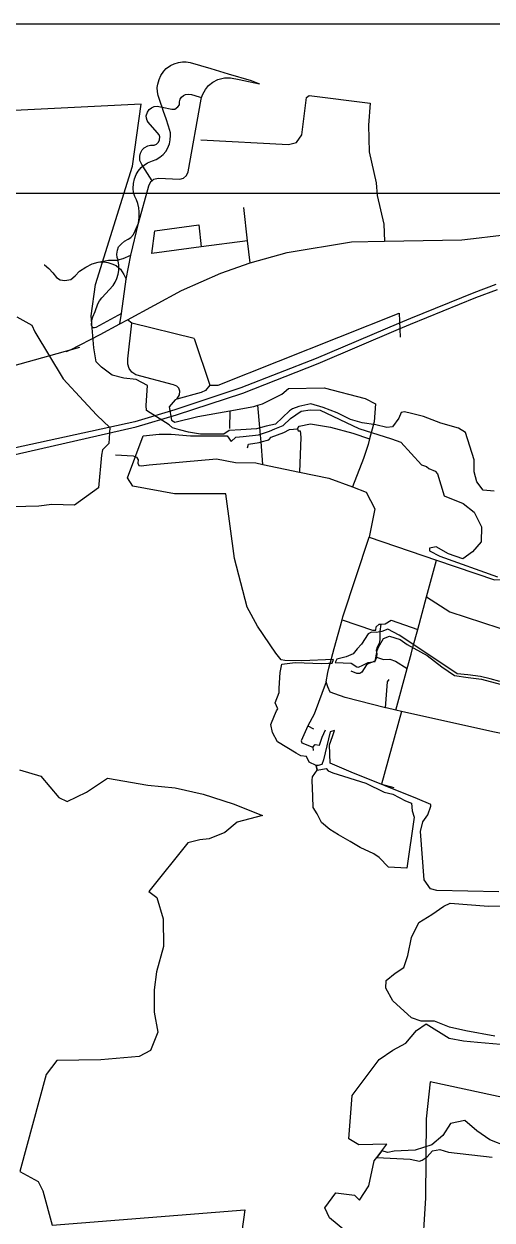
# Model space of a CAD drawing. Header units: metres. Extents: x 5935 to 17898, y -921 to 5308.
# Drawn here: x 8613 to 10237, y 1158 to 5308 of the extents above; entities that cross this region are included whole.
import ezdxf

# ---------------------------------------------------------------- set-up
doc = ezdxf.new("R2010")
doc.units = ezdxf.units.M
doc.header["$MEASUREMENT"] = 0
doc.header["$XCLIPFRAME"] = 0
for name, color, linetype in [('图框', 6, 'Continuous'), ('底图', 73, 'Continuous'), ('水网', 141, 'Continuous'), ('路网', 2, 'Continuous')]:
    doc.layers.add(name, color=color, linetype=linetype)
picture_1 = doc.add_image_def('image1.jpg', size_in_pixel=(8192, 4266))

msp = doc.modelspace()

# ---------------------------------------------------------------- linework, layer by layer
at = {"layer": '图框'}
msp.add_lwpolyline([(8125.849015533182, 4720.05688361169), (8125.849015533182, 293.2143694182319), (15377.30044439563, 293.2143694182319), (15377.30044439563, 4720.056883611689), (8125.849015533182, 4720.05688361169)], dxfattribs=at)
at = {"layer": '水网'}
for points in [[(10244.30569413406, 3687.551069110612), (10205.70279024876, 3691.139159437649), (10184.15698531952, 3719.84386523388), (10174.28184843651, 3753.930723340733), (10174.28184843651, 3796.090759453317), (10144.53881131186, 3890.511265076335), (10120.2997909277, 3905.760640556209), (10059.2533571765, 3922.804061199599), (9999.104648361968, 3946.126631505272), (9956.910804085097, 3956.890902486384), (9932.671783700938, 3962.27303797694), (9921.89888123632, 3960.478992813423), (9912.921469289962, 3939.847481842991), (9891.586286474265, 3910.760859606051), (9871.916936797013, 3907.953203566542), (9833.140194474892, 3917.499230736858), (9786.495728539854, 3923.676080751802), (9745.47107679831, 3936.029763961628), (9699.950606217924, 3958.491012277695), (9650.496192541188, 3977.021545502461), (9607.785629057556, 3989.936766648212), (9566.760977316011, 3980.952260593762), (9544.281720542012, 3973.090830411165), (9534.16604686472, 3966.352442460289), (9486.116200609367, 3919.682811831428), (9452.959272480748, 3912.944440700621), (9419.802384997074, 3902.836875594376), (9365.852152481497, 3900.02921955487), (9324.827500739955, 3897.221563515361), (9306.844062804794, 3884.867880305536), (9225.91875467637, 3885.429418241466), (9184.3321052575, 3892.167789372272), (9152.861129515915, 3899.467698439008), (9128.133963322494, 3906.767590685677), (9116.332337258167, 3917.436693727849), (9038.11861610055, 3966.93409719632), (9037.55661842322, 3984.34155454923), (9041.663993506929, 4054.204005487131), (9002.817423166462, 4074.06307170184), (8959.45377668006, 4079.479183727683), (8918.800375881223, 4089.408725245075), (8882.664010583376, 4117.391967908587), (8863.69241270526, 4135.44566905471), (8855.561756932464, 4184.190660467231), (8846.815248928022, 4295.703549948603), (8861.306229177335, 4404.298780152456), (8989.55509900943, 4814.933113593839), (9019.976053199254, 5030.604099611309), (7978.420315447653, 4978.495683506322)], [(8587.886982099111, 4291.998257394889), (8640.482924992324, 4263.003052221951), (8650.45800779915, 4239.444462736499), (8748.853164316864, 4077.048986811141), (8819.924796094105, 4000.237190642383), (8866.338927116481, 3950.961694317501), (8911.302602572705, 3907.483318175555), (8906.951276519201, 3852.410701667732), (8885.194686896637, 3830.671522006794), (8882.293775764341, 3811.830894027293), (8872.154365438208, 3698.333505764056), (8788.028755500462, 3638.913053324048), (8709.704927182356, 3640.362337574798), (8664.74121108119, 3634.565217391859), (8574.813860168735, 3633.115933141109)], [(10260.49965700306, 2296.65862278321), (10045.58868869258, 2301.523692594916), (10023.46544100629, 2307.050076979844), (10001.34219331999, 2338.826766168079), (9988.897848714292, 2505.999780276607), (9997.194051354792, 2539.158069766088), (10013.78649728075, 2564.026791088219), (10024.84814144637, 2594.421879975207), (10024.84814144637, 2599.948264360131), (9977.836245193615, 2619.290584477267), (9748.307484400273, 2711.857468259545), (9675.024198496028, 2743.634157447779), (9673.00613624991, 2806.744242959148), (9683.194605026652, 2835.249092719593), (9690.32653317037, 2856.627717424875), (9674.704241475996, 2852.216267999391), (9651.610351818757, 2754.485354535011), (9646.17652890113, 2738.875558660018), (9633.271108020625, 2734.803437265668), (9626.139179876907, 2735.482126968071), (9630.214567387604, 2718.854296539472), (9661.459232066238, 2724.283797338629), (9668.591160209957, 2717.157589103534), (9684.553081078533, 2709.692036017239), (9799.419561581188, 2673.856513287566), (9862.431300437744, 2642.375890918205), (9892.850791409493, 2635.862656383846), (9936.307149019205, 2611.980802031218), (9956.948929045055, 2603.839267273305), (9959.206186802205, 2577.543750129966), (9967.027168726481, 2556.138196497459), (9940.732977259917, 2379.396078086726), (9877.86081315015, 2382.013667369427), (9845.551494738973, 2416.042126203747), (9826.340579414986, 2429.129988516919), (9779.186425848957, 2450.070585038064), (9745.13067537012, 2471.011181559208), (9704.089115330771, 2494.569350542986), (9673.526269632192, 2512.892374601497), (9644.709856001264, 2537.323067739488), (9629.86506149136, 2566.988905802749), (9615.893442370336, 2589.674550632319), (9615.020226336512, 2627.193122903549), (9612.400537590078, 2684.779750721647), (9614.147010302686, 2696.122564726398), (9630.214567387604, 2718.854296539472), (9626.139179876907, 2735.482126968071), (9601.952997923398, 2746.211815891484), (9593.1737707369, 2766.497523104996), (9573.420529889769, 2769.238840800355), (9557.508155211155, 2777.462760246311), (9492.73027148782, 2817.689481040832), (9475.720523894608, 2850.036942381766), (9469.13612382721, 2876.901785152039), (9482.30496460695, 2908.152729506865), (9488.889364674342, 2924.60060203891), (9493.827685047369, 2932.276271401845), (9485.04845786087, 2952.013711712267), (9498.665368532484, 2988.551842279581), (9498.665368532484, 3003.980671054002), (9501.472836932435, 3057.280250661957), (9507.087814377284, 3086.735282825832), (9554.114261520934, 3092.62457697579), (9585.469074004995, 3090.975655350124), (9645.428336723196, 3088.77707075581), (9669.081988585702, 3089.876363052967), (9681.733906933947, 3089.876363052967), (9687.2347533686, 3102.518174010054), (9577.217824675485, 3098.670667790079), (9517.808650665243, 3099.769960087235), (9505.706780380013, 3101.968527861477), (9486.453797536244, 3125.05358200141), (9422.726992133274, 3218.76212782955), (9387.388405848267, 3284.968922231377), (9343.901117434156, 3453.579278343104), (9312.823747355931, 3678.003830895477), (9134.835258256457, 3678.003830895477), (8990.7493288319, 3704.821846599293), (8972.385454196092, 3733.051351863372), (9026.504485175112, 3879.03160300668), (9082.354828301632, 3884.346424589209), (9124.020938591206, 3884.346424589209), (9190.509446184198, 3879.03160300668), (9318.16737913695, 3879.03160300668), (9331.465105042513, 3859.543940690821), (9348.308858673608, 3874.602593431277), (9374.017722263465, 3876.374200625452), (9427.208544595842, 3882.574817395033), (9464.442079583556, 3894.97606775426), (9483.058887722362, 3903.834086905068), (9512.313819682686, 3915.349525257172), (9538.022723917498, 3939.266213968505), (9574.369751973833, 3964.954493053943), (9606.284245373256, 3969.383502629347), (9640.858259566823, 3967.611895435172), (9774.10365333554, 3904.648228606811), (9888.463860382724, 3868.330306356324), (9920.37835378215, 3856.814868004216), (9992.185943608372, 3778.864201920713), (10009.91620417085, 3772.663585151132), (10017.89484784318, 3765.57715637443), (10039.17113613118, 3756.719137223621), (10047.14977980351, 3746.975306065694), (10071.2264236258, 3670.883341483153), (10136.45217401628, 3643.963867135348), (10174.73686861425, 3614.21074974456), (10200.25998479792, 3563.205410451798), (10198.84200454414, 3510.783266457611), (10169.06502888904, 3476.779718142481), (10135.03423440745, 3452.69387001759), (10085.40594164894, 3469.695644175157), (10042.86738757953, 3493.781492300046), (10020.18019125846, 3489.531044555637), (10020.18019125846, 3479.613344365398), (10055.62896599383, 3461.194748686341), (10255.56007663669, 3390.354009013098)], [(10263.60598769572, 3026.759011272663), (10230.15068501375, 3036.310000362739), (10196.16435610379, 3043.738566121758), (10153.15037809342, 3050.105886575117), (10115.44674365275, 3053.28955521183), (10013.85018791215, 3121.824936505609), (9914.546332322188, 3187.090109918094), (9875.249619197568, 3208.314561889494), (9854.539189856832, 3200.355390297709), (9835.421879844975, 3196.110493175404), (9818.95974161798, 3198.232950146592), (9806.74589450473, 3191.865612873165), (9783.911319607116, 3155.784046203795), (9768.51123383608, 3140.396325673059), (9755.235334266861, 3122.355559158439), (9730.276613812382, 3112.273947415537), (9697.883363586368, 3104.314775823756), (9692.041953143727, 3092.110723929734), (9747.800804495335, 3090.518889611374), (9767.980207608101, 3077.784215064521), (9773.821618050733, 3076.722986578929), (9788.690636948842, 3083.090323852355), (9806.74589450473, 3092.110723929734), (9831.704614959217, 3096.355604231971), (9838.07705162983, 3134.559611052462), (9842.856368971563, 3146.233057113724), (9860.380600299464, 3175.416663856837), (9880.560003412227, 3183.906441281382), (9918.263597207948, 3172.763601052886), (9942.160224561527, 3155.253440371029), (10012.25706858326, 3116.518827717776), (10062.17455013718, 3077.784215064521), (10106.7816068315, 3047.539379835815), (10153.51284972764, 3040.110830896864), (10199.71302575085, 3034.80472210903), (10346.47160428732, 2995.89487799804)], [(8597.504917759728, 2719.770115546076), (8671.757301126952, 2697.948685757636), (8734.362224712491, 2623.755824476934), (8763.480792876817, 2610.66296660387), (8830.45350371925, 2642.667719080206), (8903.249944452527, 2690.674864614778), (9043.019096028238, 2667.398684053818), (9137.654432401043, 2657.215344545856), (9235.20165404175, 2635.393914757415), (9338.572605573292, 2601.934394688493), (9440.487614470894, 2561.201053476712), (9353.131869332983, 2537.924872915754), (9309.454037408974, 2503.010585254247), (9255.58464769228, 2481.189155465805), (9223.554234905012, 2476.824869508118), (9181.332304970005, 2466.641530000155), (9046.355436474, 2297.952186853918), (9074.087808732818, 2277.534189813656), (9095.981778275063, 2203.154323028337), (9097.441378954212, 2106.898041655639), (9072.628208053678, 2019.392332845919), (9065.330204657945, 1956.679907357951), (9065.330204657945, 1879.383205478394), (9077.006969446165, 1809.378624974566), (9052.244686018841, 1746.376810234311), (9012.55676528272, 1725.382406318915), (8879.485535110402, 1713.718833636971), (8727.737667437805, 1711.386125828607), (8690.384351792312, 1662.399177752662), (8599.335606801793, 1326.488664646147), (8662.369334574487, 1291.497980240447), (8678.711407629078, 1258.840020463174), (8711.395594383215, 1139.871703575825), (9379.086269045552, 1193.524084088561), (9287.35155929042, 533.8037840981304)], [(10246.97744905715, 1795.344028371693), (10145.57822453253, 1814.713647457529), (10088.9139257044, 1826.633406579554), (10036.72317228435, 1847.492997658153), (9990.497064785175, 1847.492997658153), (9957.691430930452, 1859.412756780178), (9892.080163221002, 1919.011552390317), (9868.221498247596, 1962.220689720207), (9869.712680050294, 1989.040151949784), (9901.027132102321, 2014.369642186599), (9930.850442996607, 2033.739261272434), (9944.27091664106, 2075.458426609564), (9957.691430930452, 2138.037166205222), (9983.041237061607, 2190.186118671618), (10027.77616275809, 2218.495552893955), (10069.52880613908, 2246.804987116297), (10091.89628930979, 2257.234774245562), (10224.60996588643, 2246.804987116297), (10363.2883290289, 2248.294959109057)], [(9759.309705653894, 1093.683412803561), (9672.867658916675, 1165.416759790982), (9656.751327895776, 1200.551457610114), (9694.844422215245, 1251.789552989665), (9759.309705653894, 1244.469829884032), (9776.891165066681, 1226.902480974464), (9809.123786463537, 1276.676641824926), (9828.170333623271, 1363.049435023609), (9836.961063329669, 1374.760995356633), (9871.295719432417, 1420.810133714824), (9774.85225196294, 1418.459748016072), (9739.568048616555, 1439.613286585105), (9751.3294361837, 1590.038543187513), (9845.420618010756, 1714.609473003313), (9892.46620892429, 1747.514990526308), (9937.15955484035, 1771.018931614164), (9974.796003184201, 1815.676428091121), (10007.72792088816, 1839.180385999045), (10087.73144227151, 1788.572067567138), (10137.79695272113, 1779.744055415811), (10186.38993739857, 1775.330049340149), (10265.90571942213, 1767.973372547376)], [(10288.02811356454, 1413.073424328837), (10229.12752977173, 1436.614773245643), (10183.47959663865, 1467.51281577529), (10142.24915953222, 1502.824830740463), (10092.18368972755, 1492.525500050649), (10065.67842905303, 1451.328126831189), (10027.39304349097, 1418.958765763056), (9969.964985470335, 1399.831422921916), (9897.811751017798, 1396.888752204804), (9875.724027014872, 1392.474746129142), (9854.12839138104, 1397.785564535728), (9836.961063329669, 1374.760995356633), (9953.203903660728, 1368.899656157986), (9984.630048026154, 1362.402905289264), (9994.021753913714, 1365.651280723623), (10011.36031912532, 1377.561973829552), (10029.78251925956, 1397.774076429983), (10055.79036707698, 1402.105243675802), (10085.771583589, 1393.803851001363), (10237.6291519726, 1376.475885284972)]]:
    msp.add_lwpolyline(points, dxfattribs=at)
at = {"layer": '路网'}
for p, q in [((9189.698929565984, 5174.70122161546), (9261.867319735724, 5153.285323844209)), ((9261.867319735724, 5153.285323844209), (9321.768377025635, 5135.508014689118)), ((9076.05280639513, 5072.378117420163), (9075.162309515315, 5087.920136817183)), ((9194.096051984494, 5063.047702902379), (9220.768210615057, 5055.380659344058)), ((9220.768210615057, 5055.380659344058), (9229.21726906395, 5052.950649865355)), ((9105.853066825335, 4978.645624637056), (9096.980934754973, 5004.973340860487)), ((9114.079576124464, 4954.241224215284), (9105.853066825335, 4978.645624637056)), ((9120.669653515355, 4905.965356815524), (9121.593587835345, 4920.987349474255)), ((9015.572901095287, 4834.558990104042), (9014.582192025173, 4849.113086317118)), ((9057.54038233592, 4764.465534998953), (9041.599436965796, 4789.753171066206)), ((10191.61884651428, 4566.272374367725), (10230.29123901485, 4570.794354028918)), ((9954.185547604253, 4286.569614998914), (9911.806205305296, 4269.131509090226)), ((9912.396165744427, 4249.575239485514), (9954.307984675306, 4266.688565902795)), ((8309.839047851452, 4048.34618168248), (8807.371279161698, 4186.558219454362)), ((9431.017277645906, 3907.795247817329), (9424.783399025937, 3985.069474004127)), ((9326.96699671543, 3965.942633572419), (9326.488260784214, 3905.131635317032)), ((9433.455206825423, 3881.521868507763), (9431.017277645906, 3907.795247817329)), ((8930.290330014219, 3813.335396805231), (8992.496467785004, 3809.172906220343)), ((9850.435703015912, 3226.043803102256), (9847.240826445655, 3200.655368859332)), ((9847.240826445655, 3200.655368859332), (9847.641575085956, 3171.421137769159)), ((9956.077966115465, 3121.73591010404), (9962.47883167586, 3146.16275138586)), ((9670.944168045213, 3072.908546211116), (9680.272811164174, 3106.820098070812)), ((9615.017259684417, 2799.190262447961), (9615.852194366073, 2787.639749597676))]:
    msp.add_line(p, q, dxfattribs=at)
for points in [[(9075.162309515315, 5087.920136817183), (9077.032403015555, 5099.745683287654), (9081.718949466038, 5116.015469707466), (9087.886053335878, 5129.335309794091), (9097.748994574908, 5144.370663039304), (9106.62112664527, 5153.986997210804), (9121.41548845454, 5163.850280407269), (9134.473306254507, 5170.256855016027), (9148.777819695908, 5174.70122161546), (9162.826346565998, 5176.910374753095), (9176.140150944728, 5176.910374753095), (9189.698929565984, 5174.70122161546)], [(8946.187526415128, 4267.46825094932), (8951.13005941457, 4303.566016145434), (8967.404978665549, 4422.307523185771), (8983.390473905043, 4505.562313481152), (9010.507931035969, 4616.872830976183), (9046.631069715158, 4746.168974757113), (9053.610783274313, 4761.346786612096), (9057.54038233592, 4764.465534998953), (9063.930135465254, 4769.54643087267), (9078.190199135828, 4772.886054381181), (9154.076651564825, 4769.234520820353), (9166.822720385182, 4773.795724177651), (9176.841536124262, 4782.294198290363), (9183.20896424449, 4795.041978850878), (9227.224738494519, 5047.27186461297), (9229.21726906395, 5052.950649865355), (9233.29163017592, 5064.568139969289), (9242.709272925767, 5080.954863923984), (9253.028524984635, 5094.313699827914), (9268.201410545993, 5105.853278383996), (9285.199839734501, 5115.261675686028), (9308.265260725308, 5121.629308295354), (9329.81678696631, 5121.018559555906), (9359.86182141586, 5115.261675686028), (9429.982018704552, 5100.382375479128)], [(9321.768377025635, 5135.508014689118), (9400.738381394209, 5112.077977483079), (9429.982018704552, 5100.382375479128)], [(9087.841603574368, 5032.106673907406), (9078.512960455404, 5059.812012437649), (9076.05280639513, 5072.378117420163)], [(9166.199322515193, 5060.149874245201), (9173.60210969581, 5063.840410379146), (9182.964090115416, 5065.074991322973), (9194.096051984494, 5063.047702902379)], [(9037.424963775116, 4989.262437367266), (9041.454775025162, 5002.205364188096), (9047.120918084893, 5011.080889130862), (9055.503201774349, 5017.253534987952), (9064.386546394811, 5021.684757547371), (9074.984210134508, 5022.672395545908)], [(9074.984210134508, 5022.672395545908), (9092.1718511442, 5019.254754690837), (9125.76816113575, 5012.562286460226), (9136.86668557583, 5012.809224987321), (9146.673864384207, 5020.29428117714)], [(9096.980934754973, 5004.973340860487), (9092.1718511442, 5019.254754690837), (9087.841603574368, 5032.106673907406)], [(9146.673864384207, 5020.29428117714), (9152.340107555528, 5028.299163917929), (9152.885518125284, 5038.695141487207), (9155.111910504316, 5047.817631850403), (9159.798456945482, 5053.977206977468), (9166.199322515193, 5060.149874245201)], [(9226.42324123441, 4906.524089865303), (9530.403337135003, 4890.098681020468), (9558.032867495927, 4897.310782605234), (9577.257689065325, 4924.145054330967), (9593.276621744993, 5053.106550044298), (9602.493840114243, 5060.318746722687), (9814.357114204235, 5033.4841794273), (9807.945036084417, 4957.385965458967), (9809.948879324857, 4864.472983222839), (9834.383433015115, 4756.733700277667), (9838.3909192635, 4713.474500864196), (9861.222578563755, 4613.754236690152), (9863.204096815576, 4554.746271121234)], [(9040.92037677488, 4973.382682544098), (9038.315560762794, 4981.530462059111), (9037.424963775116, 4989.262437367266)], [(9073.258678465176, 4891.268150705298), (9079.425782335016, 4897.67458406036), (9083.611468075798, 4906.796970372937), (9084.10121632463, 4916.413119747686), (9082.130910635951, 4924.054132987198), (9074.984210134508, 4931.941970994149), (9044.170915645573, 4967.444024102213), (9040.92037677488, 4973.382682544098)], [(9121.593587835345, 4920.987349474255), (9121.170614325469, 4930.135697137949), (9117.964625326009, 4942.701787177857), (9114.079576124464, 4954.241224215284)], [(8996.659728414406, 4770.378152120311), (9002.092109785443, 4785.412951962475), (9009.238910394746, 4797.004246784292), (9019.591599904956, 4809.817019122105), (9025.680716474566, 4815.027886905159), (9029.69941526561, 4818.445471303921), (9042.0225105854, 4826.580176737079), (9058.542303954277, 4833.246483480476), (9071.366259955827, 4837.924575128045), (9084.680064325246, 4845.812475045596), (9095.52260220519, 4855.675512375228), (9104.895695074489, 4865.785376297228), (9111.307673075264, 4876.636055892253), (9117.964625326009, 4892.905548695392), (9120.669653515355, 4905.965356815524)], [(9014.582192025173, 4849.113086317118), (9017.042346094759, 4860.197597896132), (9023.209449964603, 4871.048272584016), (9030.178051085233, 4878.676285767846)], [(9030.178051085233, 4878.676285767846), (9042.935232345973, 4885.35559263305), (9052.05233864582, 4887.811630090151), (9065.121268895478, 4887.811630090151), (9073.258678465176, 4891.268150705298)], [(9041.599436965796, 4789.753171066206), (9025.680716474566, 4815.027886905159), (9022.22985333486, 4820.511635489214), (9015.572901095287, 4834.558990104042)], [(8951.13005941457, 4303.566016145434), (8862.052239674167, 4254.86393307048), (8857.365693244179, 4253.38250966548), (8852.189298444455, 4253.876356404193), (8849.484270245794, 4256.838969787035), (8847.75883867501, 4262.010690396104), (8848.983309435684, 4280.748262702871), (8852.4342726758, 4291.598312015564), (8859.59208562507, 4310.582853658972), (8868.954066044676, 4337.454883195378), (8874.87619568503, 4347.811248624149), (8883.748427855808, 4357.920814134097), (8922.699131914438, 4401.061792149127), (8929.600858165908, 4411.912063905886), (8935.278213794369, 4424.724437164061), (8939.708673545185, 4439.77190509896), (8941.690191795144, 4453.078045064034), (8941.801516414645, 4461.966147391044), (8941.935065924215, 4472.556573257234), (8940.454508484367, 4485.628908965189), (8939.408137115675, 4489.423280224121), (8937.003645344663, 4498.194547227966), (8935.767962054375, 4510.032384406228), (8937.248519475597, 4523.338716844015), (8941.434205225694, 4534.435908017131), (8951.297046354997, 4545.039367621217), (8962.395670904802, 4554.161493746016), (8974.963640335041, 4561.308424072723), (8983.345924044987, 4566.974014412064), (8992.719016904968, 4577.824431767139), (8998.641246664361, 4590.649948677897), (9010.507931035969, 4616.872830976183), (9012.68977353445, 4636.507629005157), (9012.68977353445, 4656.961083180189), (9011.699064466196, 4669.786682182841), (9008.248101214904, 4685.562155646191), (9003.071806524906, 4697.647104456009), (8997.650537594243, 4709.732065081047), (8993.453739405635, 4724.026109722361), (8992.474142794526, 4737.579605500598), (8993.453739405635, 4755.083348429214), (8996.659728414406, 4770.378152120311)], [(9397.788378966066, 4478.923874842852), (9388.526610714407, 4555.668896545574), (9375.402118275899, 4671.345986289355)], [(10230.29123901485, 4570.794354028918), (10478.90104965589, 4599.902059457647), (10687.73643411419, 4631.621714804238), (10862.41898558571, 4668.097426544327)], [(9388.526610714407, 4555.668896545574), (9227.803586485821, 4534.578829995274), (9057.061746514428, 4512.176443732727), (9066.523839025784, 4590.195120507304), (9220.178150066202, 4611.467120025225), (9227.803586485821, 4534.578829995274)], [(9296.454338784355, 4444.124974441167), (9397.788378966066, 4478.923874842852), (9526.362413435269, 4515.334161040291), (9749.758398025322, 4552.849016887985), (9863.204096815576, 4554.746271121234), (10131.49513997419, 4559.229331516113), (10191.61884651428, 4566.272374367725)], [(8682.931219485616, 4472.316774050159), (8684.063487035244, 4471.932884991087), (8699.013723335253, 4459.60122931787), (8712.839600945848, 4445.021531626035), (8726.298167384255, 4428.583764337387), (8738.621162585008, 4420.358286260545), (8755.063068763378, 4418.123325235594), (8775.991097015354, 4421.475825355305), (8790.941333324674, 4433.807443004019), (8806.258880815494, 4450.258305665955), (8827.565432815838, 4464.824921082157), (8849.985231055904, 4476.039037837099), (8870.15631193577, 4481.639614227145), (8906.457549984592, 4488.500659742777)], [(8906.457549984592, 4488.500659742777), (8936.68078391536, 4488.747587802271), (8939.408137115675, 4489.423280224121), (8957.597799845997, 4493.971291880971), (8983.390473905043, 4505.562313481152)], [(8870.15631193577, 4481.639614227145), (8888.490636614177, 4482.718244044027), (8903.663422054637, 4480.587161431007)], [(8877.970960185889, 4230.538906147155), (8946.187526415128, 4267.46825094932), (8972.581373474588, 4281.761784302454), (9159.876444255027, 4383.181675720878), (9296.454338784355, 4444.124974441167)], [(8903.663422054637, 4480.587161431007), (8918.23523473463, 4476.337968909098), (8932.506310735855, 4469.970668644097), (8941.801516414645, 4461.966147391044), (8947.67919628418, 4456.911437930923), (8959.211906784241, 4438.39446573603), (8967.404978665549, 4422.307523185771)], [(10250.28422049528, 4404.62218259779), (10173.68527045569, 4375.489110770552), (9954.185547604253, 4286.569614998914)], [(9954.307984675306, 4266.688565902795), (10180.75408376476, 4358.765479171101), (10255.5830523642, 4387.066932936117)], [(9204.014555445898, 4216.67418690623), (8987.008323985177, 4269.820160895505), (8972.581373474588, 4281.761784302454)], [(9204.014555445898, 4216.67418690623), (9258.104707614544, 4054.573873947759), (9286.335310854975, 4054.39192719051), (9914.12159731521, 4304.761490055278), (9918.59670705444, 4221.053120364353)], [(9143.89094899504, 4006.041629640768), (9152.573869255397, 4021.634310007945), (9154.09887644558, 4034.082385964143), (9150.45880150518, 4044.100780099083), (9143.467875384747, 4051.689252801157), (9131.334092005181, 4056.237103452824), (9001.724798594629, 4091.138798622798), (8986.852549594854, 4100.559395003982), (8978.35884115568, 4112.396968355786), (8973.805844225946, 4127.262108375236), (8973.193658904198, 4146.077420852996), (8987.008323985177, 4269.820160895505)], [(9911.806205305296, 4269.131509090226), (9626.895056494539, 4147.714720160153), (9365.817488585624, 4045.257198625161), (9136.877798014346, 3969.100094530184)], [(9142.00964295587, 3951.766321576119), (9371.7619432146, 4027.728401426144), (9633.64100835568, 4130.315723784184), (9912.396165744427, 4249.575239485514)], [(8759.907992494316, 4171.642031980597), (8774.744401375789, 4177.821854555431), (8877.970960185889, 4230.538906147155)], [(9258.104707614544, 4054.573873947759), (9242.263974425408, 4036.967119852929), (9227.336063115883, 4029.807404615367), (9143.89094899504, 4006.041629640768), (9137.16722200534, 4004.131488502409), (9116.272531074497, 3980.248789460317), (9125.222650445092, 3933.665879902814), (9136.56614912583, 3927.091089014349), (9215.992564435144, 3946.205015160993), (9326.96699671543, 3965.942633572419), (9410.668097394546, 3980.833539684221), (9424.783399025937, 3985.069474004127), (9440.524020134493, 3989.79924595115), (9507.404690894324, 4023.830286000308), (9530.414449566071, 4043.230194272392), (9654.936447915647, 4046.166814891074), (9797.046936015626, 4008.289604142691), (9832.891763134889, 3990.630914747168), (9828.40564107432, 3927.974637684331), (9812.175271705752, 3868.71005808228), (9806.898664704548, 3849.453454513952), (9790.479083525974, 3800.779101747938), (9752.274214404659, 3701.611788931221)], [(9136.877798014346, 3969.100094530184), (8997.939961585242, 3928.104581633968), (8455.225696858706, 3809.962806928957)], [(8460.42654294214, 3787.097355583433), (9002.815719845734, 3910.87486789088), (9142.00964295587, 3951.766321576119)], [(9388.83835971451, 3837.408247460995), (9391.454388274835, 3850.116024209106), (9428.824322695871, 3856.093175718014), (9435.436624965658, 3857.782320427162), (9462.453869895106, 3864.682049509056), (9470.669266765031, 3874.024530705913), (9514.01709325521, 3890.461677648045), (9533.820862944263, 3901.298413512215), (9561.85104181527, 3903.16950892416), (9567.828933875104, 3912.88887954402), (9607.436373124858, 3920.360298874241), (9676.944284974625, 3909.146686070517), (9753.554347465772, 3887.849835950799), (9812.175271705752, 3868.71005808228)], [(9561.85104181527, 3903.16950892416), (9564.088646744405, 3896.451702791186), (9570.823486174482, 3896.451702791186), (9573.060990995755, 3874.401389879093), (9569.064617185879, 3753.48218663308)], [(9441.948815145555, 3779.950207486201), (9435.436624965658, 3857.782320427162), (9433.455206825423, 3881.521868507763)], [(8992.496467785004, 3809.172906220343), (9003.672879415592, 3804.924061272677), (9009.016261155743, 3795.568544531159), (9008.248101214904, 3783.991276189138), (9011.654514585647, 3776.350967457438), (9019.535937585893, 3775.01263143114), (9047.81109070501, 3778.741813450505), (9280.947479366352, 3798.856021431193), (9346.45901740438, 3786.434007160284), (9416.868538585515, 3785.173612137243), (9441.948815145555, 3779.950207486201), (9569.064617185879, 3753.48218663308), (9670.365320035282, 3732.380634292413), (9752.274214404659, 3701.611788931221), (9800.54234901539, 3683.472801115282), (9830.698808194164, 3625.794623807458), (9810.694714264037, 3527.083620097407)], [(9680.272811164174, 3106.820098070812), (9689.590241725582, 3140.653688035359), (9716.80781091473, 3240.829939042136), (9719.446064344635, 3250.535701965366), (9810.694714264037, 3527.083620097407)], [(9810.694714264037, 3527.083620097407), (10044.17618922426, 3447.629352174153), (10245.6755612558, 3379.05101795207), (10550.000843565, 3394.82472796404), (10697.06497712529, 3402.451830512297), (10770.91434909499, 3407.662105247297)], [(9962.47883167586, 3146.16275138586), (9978.998625044738, 3206.528210638941), (10009.85636928587, 3320.672574197792), (10044.17618922426, 3447.629352174153)], [(10009.85636928587, 3320.672574197792), (10090.76334203503, 3267.985458732035), (10542.99880501537, 3120.761510948103)], [(9716.80781091473, 3240.829939042136), (9821.860013454248, 3205.111997840845), (9833.448386254746, 3204.748129330493), (9834.940056134972, 3215.948133159347), (9845.404070262823, 3225.666963686153), (9850.435703015912, 3226.043803102256), (9865.586363685345, 3227.161234272097), (9887.260226874638, 3239.868383957923), (9978.998625044738, 3206.528210638941)], [(9847.641575085956, 3171.421137769159), (9844.836334704449, 3158.609946133954), (9838.034720514926, 3146.188691792462), (9834.828731504296, 3134.170226922178), (9837.233223264133, 3122.16474390534), (9836.030977395389, 3110.549078609247), (9831.622742516018, 3098.530531514354), (9822.416636564796, 3093.320387022022), (9809.191831835575, 3088.513020217803), (9801.187971775445, 3084.108430647675), (9785.569887825313, 3059.279054201126), (9777.955663955798, 3054.068809387658), (9767.547212035424, 3054.874358197127), (9747.52089321523, 3062.488280991011)], [(9903.479483804695, 2927.168068042409), (9942.49696262463, 3071.492348710926), (9956.077966115465, 3121.73591010404)], [(11234.03679970561, 2777.609520274133), (11222.69340114577, 2777.323716937483), (11049.60273172429, 2768.878499836114), (11031.95857968463, 2768.020973582205), (10881.2319460856, 2765.968122107826), (10770.40227585568, 2764.448084486101), (10665.29441099523, 2760.862109775573), (10534.59419632426, 2791.875392087654), (10524.36394389442, 2794.304957278923), (10238.98527168578, 2851.628485542176), (9923.08282912432, 2922.750565957662), (9903.479483804695, 2927.168068042409), (9868.981564505986, 2934.937785687774), (9866.67728494576, 2935.522369652439), (9727.806223274236, 2971.057601492305), (9691.026249284881, 2983.907508957118), (9675.26340328439, 2990.170050082646), (9666.903244365963, 3008.08717953033), (9660.92545241586, 3026.004218082328), (9666.903244365963, 3058.252545827452), (9670.944168045213, 3072.908546211116)], [(9836.030977395389, 3110.549078609247), (9860.053770125867, 3103.337902215228), (9881.683083445792, 3103.740678212989), (9901.3087537559, 3097.335174217739), (9942.49696262463, 3071.492348710926)], [(9866.67728494576, 2935.522369652439), (9874.22473407446, 3025.627501617104), (9879.401028755148, 3033.267229727388)], [(9660.92545241586, 3026.004218082328), (9620.082329866502, 2913.291840026074), (9597.540094555383, 2873.274323289201), (9617.32163935437, 2862.23050232596)], [(9923.08282912432, 2922.750565957662), (9853.140831314984, 2670.057374119211), (9895.620285694513, 2658.740903682925)], [(9597.540094555383, 2873.274323289201), (9574.875422184383, 2820.732015847147), (9577.302238925384, 2813.741963332903), (9615.017259684417, 2799.190262447961), (9623.132444365909, 2807.986270382919), (9637.704156915683, 2806.154250204016), (9647.722972665939, 2833.178883090999), (9659.556219604825, 2858.670555914205)], [(10360.04519436604, 1564.564188365277), (10021.78982842437, 1637.835399007808), (10008.1977124857, 1508.688696124043), (10005.92677024475, 1235.12185125231), (9992.768840366069, 1029.125817940954), (9994.861683224352, 991.4656822252199), (10001.8302843543, 961.4831304512101), (10007.40732767528, 942.6596935558244), (10019.26289960465, 932.1892341709807), (10039.67885460427, 922.225348415237)]]:
    msp.add_lwpolyline(points, dxfattribs=at)

# ---------------------------------------------------------------- pictures from other files: only their frames are drawn
at = {"layer": '底图'}
image = msp.add_image(picture_1, insert=(5934.885869356977, -921.2334316399426), size_in_units=(11962.951931909718, 6229.730583682478), dxfattribs=at)
image.set_boundary_path([(-0.5, -0.5), (8191.500000000001, 4265.5)])
image.dxf.clipping = 0

doc.saveas('drawing.dxf')
